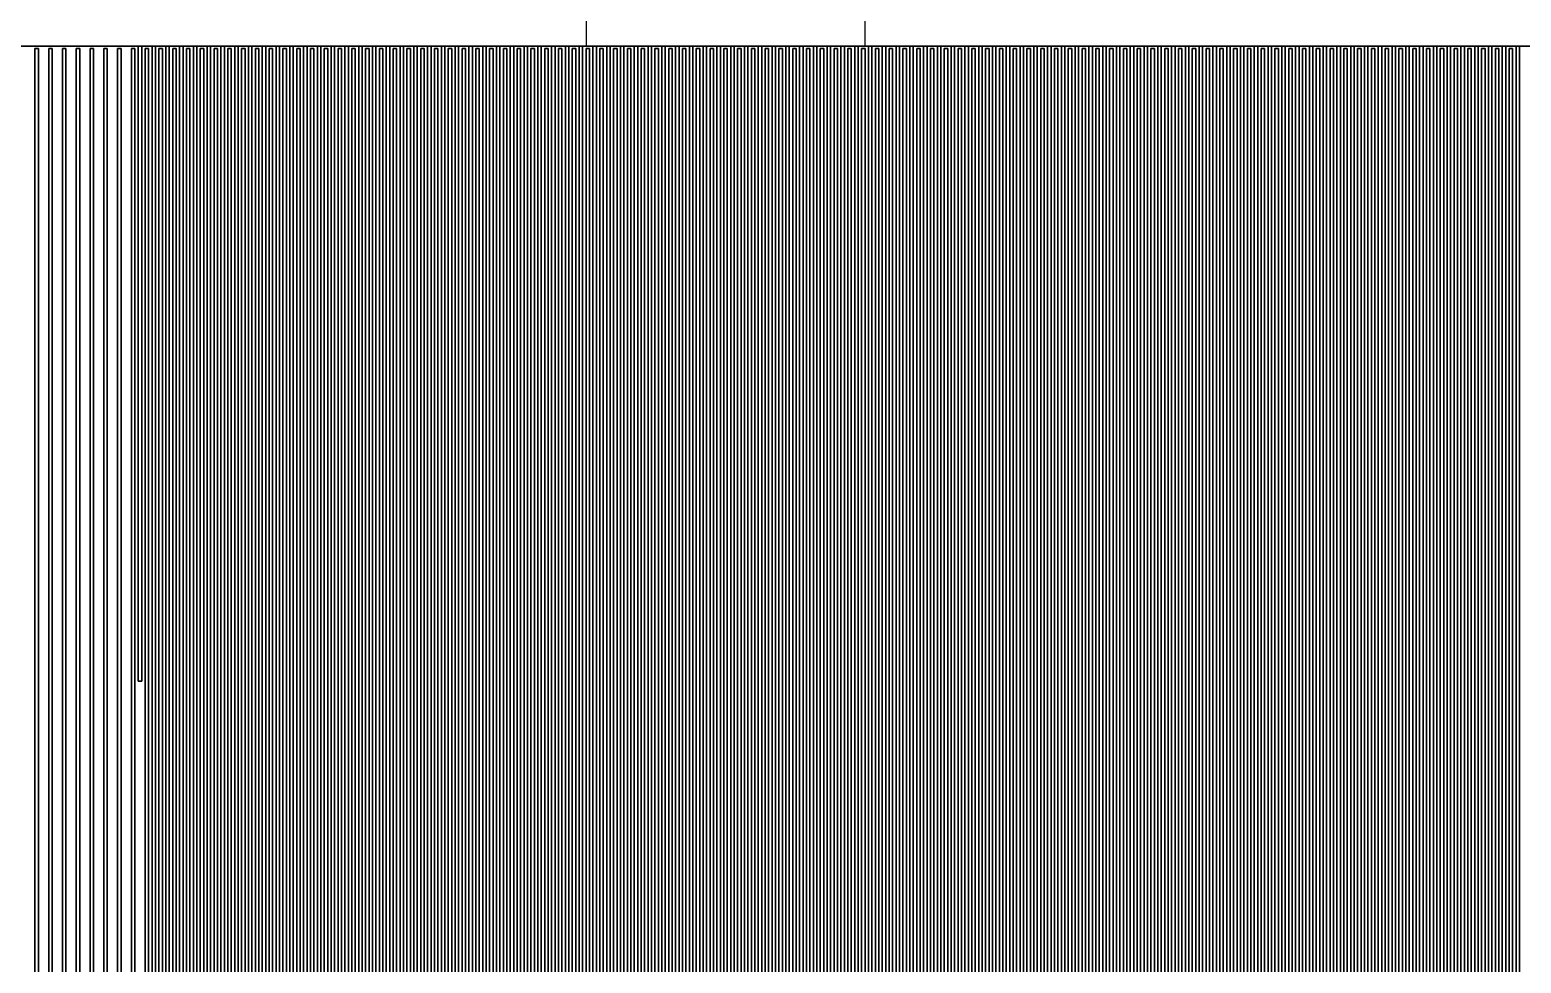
# Model space of a CAD drawing. Extents: x -11215 to 11250, y -11250 to 11250.
# Drawn here: x 2554 to 3420, y 7968 to 8510 of the extents above; entities that cross this region are included whole.
import ezdxf

# ---------------------------------------------------------------- set-up
doc = ezdxf.new("R2010")
doc.units = 0
doc.layers.get('0').update_dxf_attribs({"linetype": 'CONTINUOUS'})
doc.layers.add('CIF_NbWiring', color=7, linetype='CONTINUOUS')

# ---------------------------------------------------------------- blocks, each defined once
blk = doc.blocks.new('MS-Caps')
at = {"layer": 'CIF_NbWiring'}
for points in [[(-1170, 8450.25), (-510, 8450.25), (-510, 8081.45), (-508, 8081.45), (-508, 8450.25), (-502, 8450.25), (-502, 7450.25)], [(-500, 7450.25), (-500, 8450.25), (-494, 8450.25), (-494, 7450.25)], [(-492, 7450.25), (-492, 8450.25), (-486, 8450.25), (-486, 7450.25)], [(-484, 7450.25), (-484, 8450.25), (-478, 8450.25), (-478, 7450.25)], [(-476, 7450.25), (-476, 8450.25), (-470, 8450.25), (-470, 7450.25)], [(-468, 7450.25), (-468, 8450.25), (-462, 8450.25), (-462, 7450.25)], [(-460, 7450.25), (-460, 8450.25), (-454, 8450.25), (-454, 7450.25)], [(-452, 7450.25), (-452, 8450.25), (-446, 8450.25), (-446, 7450.25)], [(-444, 7450.25), (-444, 8450.25), (-438, 8450.25), (-438, 7450.25)], [(-436, 7450.25), (-436, 8450.25), (-430, 8450.25), (-430, 7450.25)], [(-428, 7450.25), (-428, 8450.25), (-422, 8450.25), (-422, 7450.25)], [(-420, 7450.25), (-420, 8450.25), (-414, 8450.25), (-414, 7450.25)], [(-412, 7450.25), (-412, 8450.25), (-406, 8450.25), (-406, 7450.25)], [(-404, 7450.25), (-404, 8450.25), (-398, 8450.25), (-398, 7450.25)], [(-396, 7450.25), (-396, 8450.25), (-390, 8450.25), (-390, 7450.25)], [(-388, 7450.25), (-388, 8450.25), (-382, 8450.25), (-382, 7450.25)], [(-380, 7450.25), (-380, 8450.25), (-374, 8450.25), (-374, 7450.25)], [(-372, 7450.25), (-372, 8450.25), (-366, 8450.25), (-366, 7450.25)], [(-364, 7450.25), (-364, 8450.25), (-358, 8450.25), (-358, 7450.25)], [(-356, 7450.25), (-356, 8450.25), (-350, 8450.25), (-350, 7450.25)], [(-348, 7450.25), (-348, 8450.25), (-342, 8450.25), (-342, 7450.25)], [(-340, 7450.25), (-340, 8450.25), (-334, 8450.25), (-334, 7450.25)], [(-332, 7450.25), (-332, 8450.25), (-326, 8450.25), (-326, 7450.25)], [(-324, 7450.25), (-324, 8450.25), (-318, 8450.25), (-318, 7450.25)], [(-316, 7450.25), (-316, 8450.25), (-310, 8450.25), (-310, 7450.25)], [(-308, 7450.25), (-308, 8450.25), (-302, 8450.25), (-302, 7450.25)], [(-300, 7450.25), (-300, 8450.25), (-294, 8450.25), (-294, 7450.25)], [(-292, 7450.25), (-292, 8450.25), (-286, 8450.25), (-286, 7450.25)], [(-284, 7450.25), (-284, 8450.25), (-278, 8450.25), (-278, 7450.25)], [(-276, 7450.25), (-276, 8450.25), (-270, 8450.25), (-270, 7450.25)], [(-268, 7450.25), (-268, 8450.25), (-262, 8450.25), (-262, 7450.25)], [(-260, 7450.25), (-260, 8450.25), (-254, 8450.25), (-254, 7450.25)], [(-252, 7450.25), (-252, 8450.25), (-246, 8450.25), (-246, 7450.25)], [(-244, 7450.25), (-244, 8450.25), (-238, 8450.25), (-238, 7450.25)], [(-236, 7450.25), (-236, 8450.25), (-230, 8450.25), (-230, 7450.25)], [(-228, 7450.25), (-228, 8450.25), (-222, 8450.25), (-222, 7450.25)], [(-220, 7450.25), (-220, 8450.25), (-214, 8450.25), (-214, 7450.25)], [(-212, 7450.25), (-212, 8450.25), (-206, 8450.25), (-206, 7450.25)], [(-204, 7450.25), (-204, 8450.25), (-198, 8450.25), (-198, 7450.25)], [(-196, 7450.25), (-196, 8450.25), (-190, 8450.25), (-190, 7450.25)], [(-188, 7450.25), (-188, 8450.25), (-182, 8450.25), (-182, 7450.25)], [(-180, 7450.25), (-180, 8450.25), (-174, 8450.25), (-174, 7450.25)], [(-172, 7450.25), (-172, 8450.25), (-166, 8450.25), (-166, 7450.25)], [(-164, 7450.25), (-164, 8450.25), (-158, 8450.25), (-158, 7450.25)], [(-156, 7450.25), (-156, 8450.25), (-150, 8450.25), (-150, 7450.25)], [(-148, 7450.25), (-148, 8450.25), (-142, 8450.25), (-142, 7450.25)], [(-140, 7450.25), (-140, 8450.25), (-134, 8450.25), (-134, 7450.25)], [(-132, 7450.25), (-132, 8450.25), (-126, 8450.25), (-126, 7450.25)], [(-124, 7450.25), (-124, 8450.25), (-118, 8450.25), (-118, 7450.25)], [(-116, 7450.25), (-116, 8450.25), (-110, 8450.25), (-110, 7450.25)], [(-108, 7450.25), (-108, 8450.25), (-102, 8450.25), (-102, 7450.25)], [(-100, 7450.25), (-100, 8450.25), (-94, 8450.25), (-94, 7450.25)], [(-92, 7450.25), (-92, 8450.25), (-86, 8450.25), (-86, 7450.25)], [(-84, 7450.25), (-84, 8450.25), (-78, 8450.25), (-78, 7450.25)], [(-76, 7450.25), (-76, 8450.25), (-70, 8450.25), (-70, 7450.25)], [(-68, 7450.25), (-68, 8450.25), (-62, 8450.25), (-62, 7450.25)], [(-60, 7450.25), (-60, 8450.25), (-54, 8450.25), (-54, 7450.25)], [(-52, 7450.25), (-52, 8450.25), (-46, 8450.25), (-46, 7450.25)], [(-44, 7450.25), (-44, 8450.25), (-38, 8450.25), (-38, 7450.25)], [(-36, 7450.25), (-36, 8450.25), (-30, 8450.25), (-30, 7450.25)], [(-28, 7450.25), (-28, 8450.25), (-22, 8450.25), (-22, 7450.25)], [(-20, 7450.25), (-20, 8450.25), (-14, 8450.25), (-14, 7450.25)], [(-12, 7450.25), (-12, 8450.25), (-6, 8450.25), (-6, 7450.25)], [(-4, 7450.25), (-4, 8450.25), (2, 8450.25), (2, 7450.25)], [(4, 7450.25), (4, 8450.25), (10, 8450.25), (10, 7450.25)], [(12, 7450.25), (12, 8450.25), (18, 8450.25), (18, 7450.25)], [(20, 7450.25), (20, 8450.25), (26, 8450.25), (26, 7450.25)], [(28, 7450.25), (28, 8450.25), (34, 8450.25), (34, 7450.25)], [(36, 7450.25), (36, 8450.25), (42, 8450.25), (42, 7450.25)], [(44, 7450.25), (44, 8450.25), (50, 8450.25), (50, 7450.25)], [(52, 7450.25), (52, 8450.25), (58, 8450.25), (58, 7450.25)], [(60, 7450.25), (60, 8450.25), (66, 8450.25), (66, 7450.25)], [(68, 7450.25), (68, 8450.25), (74, 8450.25), (74, 7450.25)], [(76, 7450.25), (76, 8450.25), (82, 8450.25), (82, 7450.25)], [(84, 7450.25), (84, 8450.25), (90, 8450.25), (90, 7450.25)], [(92, 7450.25), (92, 8450.25), (98, 8450.25), (98, 7450.25)], [(100, 7450.25), (100, 8450.25), (106, 8450.25), (106, 7450.25)], [(108, 7450.25), (108, 8450.25), (114, 8450.25), (114, 7450.25)], [(116, 7450.25), (116, 8450.25), (122, 8450.25), (122, 7450.25)], [(124, 7450.25), (124, 8450.25), (130, 8450.25), (130, 7450.25)], [(132, 7450.25), (132, 8450.25), (138, 8450.25), (138, 7450.25)], [(140, 7450.25), (140, 8450.25), (146, 8450.25), (146, 7450.25)], [(148, 7450.25), (148, 8450.25), (154, 8450.25), (154, 7450.25)], [(156, 7450.25), (156, 8450.25), (162, 8450.25), (162, 7450.25)], [(164, 7450.25), (164, 8450.25), (170, 8450.25), (170, 7450.25)], [(172, 7450.25), (172, 8450.25), (178, 8450.25), (178, 7450.25)], [(180, 7450.25), (180, 8450.25), (186, 8450.25), (186, 7450.25)], [(188, 7450.25), (188, 8450.25), (194, 8450.25), (194, 7450.25)], [(196, 7450.25), (196, 8450.25), (202, 8450.25), (202, 7450.25)], [(204, 7450.25), (204, 8450.25), (210, 8450.25), (210, 7450.25)], [(212, 7450.25), (212, 8450.25), (218, 8450.25), (218, 7450.25)], [(220, 7450.25), (220, 8450.25), (226, 8450.25), (226, 7450.25)], [(228, 7450.25), (228, 8450.25), (234, 8450.25), (234, 7450.25)], [(236, 7450.25), (236, 8450.25), (242, 8450.25), (242, 7450.25)], [(244, 7450.25), (244, 8450.25), (250, 8450.25), (250, 7450.25)], [(252, 7450.25), (252, 8450.25), (258, 8450.25), (258, 7450.25)], [(260, 7450.25), (260, 8450.25), (266, 8450.25), (266, 7450.25)], [(268, 7450.25), (268, 8450.25), (274, 8450.25), (274, 7450.25)], [(276, 7450.25), (276, 8450.25), (282, 8450.25), (282, 7450.25)], [(284, 7450.25), (284, 8450.25), (290, 8450.25), (290, 7450.25)], [(292, 7450.25), (292, 8450.25), (298, 8450.25)], [(288, 7448.75), (288, 8448.75), (286, 8448.75), (286, 7448.75)], [(280, 7448.75), (280, 8448.75), (278, 8448.75), (278, 7448.75)], [(272, 7448.75), (272, 8448.75), (270, 8448.75), (270, 7448.75)], [(264, 7448.75), (264, 8448.75), (262, 8448.75), (262, 7448.75)], [(256, 7448.75), (256, 8448.75), (254, 8448.75), (254, 7448.75)], [(248, 7448.75), (248, 8448.75), (246, 8448.75), (246, 7448.75)], [(240, 7448.75), (240, 8448.75), (238, 8448.75), (238, 7448.75)], [(232, 7448.75), (232, 8448.75), (230, 8448.75), (230, 7448.75)], [(224, 7448.75), (224, 8448.75), (222, 8448.75), (222, 7448.75)], [(216, 7448.75), (216, 8448.75), (214, 8448.75), (214, 7448.75)], [(208, 7448.75), (208, 8448.75), (206, 8448.75), (206, 7448.75)], [(200, 7448.75), (200, 8448.75), (198, 8448.75), (198, 7448.75)], [(192, 7448.75), (192, 8448.75), (190, 8448.75), (190, 7448.75)], [(184, 7448.75), (184, 8448.75), (182, 8448.75), (182, 7448.75)], [(176, 7448.75), (176, 8448.75), (174, 8448.75), (174, 7448.75)], [(168, 7448.75), (168, 8448.75), (166, 8448.75), (166, 7448.75)], [(160, 7448.75), (160, 8448.75), (158, 8448.75), (158, 7448.75)], [(152, 7448.75), (152, 8448.75), (150, 8448.75), (150, 7448.75)], [(144, 7448.75), (144, 8448.75), (142, 8448.75), (142, 7448.75)], [(136, 7448.75), (136, 8448.75), (134, 8448.75), (134, 7448.75)], [(128, 7448.75), (128, 8448.75), (126, 8448.75), (126, 7448.75)], [(120, 7448.75), (120, 8448.75), (118, 8448.75), (118, 7448.75)], [(112, 7448.75), (112, 8448.75), (110, 8448.75), (110, 7448.75)], [(104, 7448.75), (104, 8448.75), (102, 8448.75), (102, 7448.75)], [(96, 7448.75), (96, 8448.75), (94, 8448.75), (94, 7448.75)], [(88, 7448.75), (88, 8448.75), (86, 8448.75), (86, 7448.75)], [(80, 7448.75), (80, 8448.75), (78, 8448.75), (78, 7448.75)], [(72, 7448.75), (72, 8448.75), (70, 8448.75), (70, 7448.75)], [(64, 7448.75), (64, 8448.75), (62, 8448.75), (62, 7448.75)], [(56, 7448.75), (56, 8448.75), (54, 8448.75), (54, 7448.75)], [(48, 7448.75), (48, 8448.75), (46, 8448.75), (46, 7448.75)], [(40, 7448.75), (40, 8448.75), (38, 8448.75), (38, 7448.75)], [(32, 7448.75), (32, 8448.75), (30, 8448.75), (30, 7448.75)], [(24, 7448.75), (24, 8448.75), (22, 8448.75), (22, 7448.75)], [(16, 7448.75), (16, 8448.75), (14, 8448.75), (14, 7448.75)], [(8, 7448.75), (8, 8448.75), (6, 8448.75), (6, 7448.75)], [(0, 7448.75), (0, 8448.75), (-2, 8448.75), (-2, 7448.75)], [(-8, 7448.75), (-8, 8448.75), (-10, 8448.75), (-10, 7448.75)], [(-16, 7448.75), (-16, 8448.75), (-18, 8448.75), (-18, 7448.75)], [(-24, 7448.75), (-24, 8448.75), (-26, 8448.75), (-26, 7448.75)], [(-32, 7448.75), (-32, 8448.75), (-34, 8448.75), (-34, 7448.75)], [(-40, 7448.75), (-40, 8448.75), (-42, 8448.75), (-42, 7448.75)], [(-48, 7448.75), (-48, 8448.75), (-50, 8448.75), (-50, 7448.75)], [(-56, 7448.75), (-56, 8448.75), (-58, 8448.75), (-58, 7448.75)], [(-64, 7448.75), (-64, 8448.75), (-66, 8448.75), (-66, 7448.75)], [(-72, 7448.75), (-72, 8448.75), (-74, 8448.75), (-74, 7448.75)], [(-80, 7448.75), (-80, 8448.75), (-82, 8448.75), (-82, 7448.75)], [(-88, 7448.75), (-88, 8448.75), (-90, 8448.75), (-90, 7448.75)], [(-96, 7448.75), (-96, 8448.75), (-98, 8448.75), (-98, 7448.75)], [(-104, 7448.75), (-104, 8448.75), (-106, 8448.75), (-106, 7448.75)], [(-112, 7448.75), (-112, 8448.75), (-114, 8448.75), (-114, 7448.75)], [(-120, 7448.75), (-120, 8448.75), (-122, 8448.75), (-122, 7448.75)], [(-128, 7448.75), (-128, 8448.75), (-130, 8448.75), (-130, 7448.75)], [(-136, 7448.75), (-136, 8448.75), (-138, 8448.75), (-138, 7448.75)], [(-144, 7448.75), (-144, 8448.75), (-146, 8448.75), (-146, 7448.75)], [(-152, 7448.75), (-152, 8448.75), (-154, 8448.75), (-154, 7448.75)], [(-160, 7448.75), (-160, 8448.75), (-162, 8448.75), (-162, 7448.75)], [(-168, 7448.75), (-168, 8448.75), (-170, 8448.75), (-170, 7448.75)], [(-176, 7448.75), (-176, 8448.75), (-178, 8448.75), (-178, 7448.75)], [(-184, 7448.75), (-184, 8448.75), (-186, 8448.75), (-186, 7448.75)], [(-192, 7448.75), (-192, 8448.75), (-194, 8448.75), (-194, 7448.75)], [(-200, 7448.75), (-200, 8448.75), (-202, 8448.75), (-202, 7448.75)], [(-208, 7448.75), (-208, 8448.75), (-210, 8448.75), (-210, 7448.75)], [(-216, 7448.75), (-216, 8448.75), (-218, 8448.75), (-218, 7448.75)], [(-224, 7448.75), (-224, 8448.75), (-226, 8448.75), (-226, 7448.75)], [(-232, 7448.75), (-232, 8448.75), (-234, 8448.75), (-234, 7448.75)], [(-240, 7448.75), (-240, 8448.75), (-242, 8448.75), (-242, 7448.75)], [(-248, 7448.75), (-248, 8448.75), (-250, 8448.75), (-250, 7448.75)], [(-256, 7448.75), (-256, 8448.75), (-258, 8448.75), (-258, 7448.75)], [(-264, 7448.75), (-264, 8448.75), (-266, 8448.75), (-266, 7448.75)], [(-272, 7448.75), (-272, 8448.75), (-274, 8448.75), (-274, 7448.75)], [(-280, 7448.75), (-280, 8448.75), (-282, 8448.75), (-282, 7448.75)], [(-288, 7448.75), (-288, 8448.75), (-290, 8448.75), (-290, 7448.75)], [(-296, 7448.75), (-296, 8448.75), (-298, 8448.75), (-298, 7448.75)], [(-304, 7448.75), (-304, 8448.75), (-306, 8448.75), (-306, 7448.75)], [(-312, 7448.75), (-312, 8448.75), (-314, 8448.75), (-314, 7448.75)], [(-320, 7448.75), (-320, 8448.75), (-322, 8448.75), (-322, 7448.75)], [(-328, 7448.75), (-328, 8448.75), (-330, 8448.75), (-330, 7448.75)], [(-336, 7448.75), (-336, 8448.75), (-338, 8448.75), (-338, 7448.75)], [(-344, 7448.75), (-344, 8448.75), (-346, 8448.75), (-346, 7448.75)], [(-352, 7448.75), (-352, 8448.75), (-354, 8448.75), (-354, 7448.75)], [(-360, 7448.75), (-360, 8448.75), (-362, 8448.75), (-362, 7448.75)], [(-368, 7448.75), (-368, 8448.75), (-370, 8448.75), (-370, 7448.75)], [(-376, 7448.75), (-376, 8448.75), (-378, 8448.75), (-378, 7448.75)], [(-384, 7448.75), (-384, 8448.75), (-386, 8448.75), (-386, 7448.75)], [(-392, 7448.75), (-392, 8448.75), (-394, 8448.75), (-394, 7448.75)], [(-400, 7448.75), (-400, 8448.75), (-402, 8448.75), (-402, 7448.75)], [(-408, 7448.75), (-408, 8448.75), (-410, 8448.75), (-410, 7448.75)], [(-416, 7448.75), (-416, 8448.75), (-418, 8448.75), (-418, 7448.75)], [(-424, 7448.75), (-424, 8448.75), (-426, 8448.75), (-426, 7448.75)], [(-432, 7448.75), (-432, 8448.75), (-434, 8448.75), (-434, 7448.75)], [(-440, 7448.75), (-440, 8448.75), (-442, 8448.75), (-442, 7448.75)], [(-448, 7448.75), (-448, 8448.75), (-450, 8448.75), (-450, 7448.75)], [(-456, 7448.75), (-456, 8448.75), (-458, 8448.75), (-458, 7448.75)], [(-464, 7448.75), (-464, 8448.75), (-466, 8448.75), (-466, 7448.75)], [(-472, 7448.75), (-472, 8448.75), (-474, 8448.75), (-474, 7448.75)], [(-480, 7448.75), (-480, 8448.75), (-482, 8448.75), (-482, 7448.75)], [(-488, 7448.75), (-488, 8448.75), (-490, 8448.75), (-490, 7448.75)], [(-496, 7448.75), (-496, 8448.75), (-498, 8448.75), (-498, 7448.75)], [(-504, 7448.75), (-504, 8448.75), (-506, 8448.75), (-506, 7448.75)], [(-512, 7448.75), (-512, 8448.75), (-514, 8448.75), (-514, 7448.75)], [(-520, 7448.75), (-520, 8448.75), (-522, 8448.75), (-522, 7448.75)], [(-528, 7448.75), (-528, 8448.75), (-530, 8448.75), (-530, 7448.75)], [(-536, 7448.75), (-536, 8448.75), (-538, 8448.75), (-538, 7448.75)], [(-544, 7448.75), (-544, 8448.75), (-546, 8448.75), (-546, 7448.75)], [(-552, 7448.75), (-552, 8448.75), (-554, 8448.75), (-554, 7448.75)], [(-560, 7448.75), (-560, 8448.75), (-562, 8448.75), (-562, 7448.75)], [(-568, 7448.75), (-568, 8448.75), (-570, 8448.75), (-570, 7448.75)]]:
    blk.add_lwpolyline(points, dxfattribs=at)
blk = doc.blocks.new('MS-Caps_r')
at = {"layer": 'CIF_NbWiring'}
for points in [[(298, 8450.25), (292, 8450.25), (292, 7450.25)], [(290, 7450.25), (290, 8450.25), (284, 8450.25), (284, 7450.25)], [(282, 7450.25), (282, 8450.25), (276, 8450.25), (276, 7450.25)], [(274, 7450.25), (274, 8450.25), (268, 8450.25), (268, 7450.25)], [(266, 7450.25), (266, 8450.25), (260, 8450.25), (260, 7450.25)], [(258, 7450.25), (258, 8450.25), (252, 8450.25), (252, 7450.25)], [(250, 7450.25), (250, 8450.25), (244, 8450.25), (244, 7450.25)], [(242, 7450.25), (242, 8450.25), (236, 8450.25), (236, 7450.25)], [(234, 7450.25), (234, 8450.25), (228, 8450.25), (228, 7450.25)], [(226, 7450.25), (226, 8450.25), (220, 8450.25), (220, 7450.25)], [(218, 7450.25), (218, 8450.25), (212, 8450.25), (212, 7450.25)], [(210, 7450.25), (210, 8450.25), (204, 8450.25), (204, 7450.25)], [(202, 7450.25), (202, 8450.25), (196, 8450.25), (196, 7450.25)], [(194, 7450.25), (194, 8450.25), (188, 8450.25), (188, 7450.25)], [(186, 7450.25), (186, 8450.25), (180, 8450.25), (180, 7450.25)], [(178, 7450.25), (178, 8450.25), (172, 8450.25), (172, 7450.25)], [(170, 7450.25), (170, 8450.25), (164, 8450.25), (164, 7450.25)], [(162, 7450.25), (162, 8450.25), (156, 8450.25), (156, 7450.25)], [(154, 7450.25), (154, 8450.25), (148, 8450.25), (148, 7450.25)], [(146, 7450.25), (146, 8450.25), (140, 8450.25), (140, 7450.25)], [(138, 7450.25), (138, 8450.25), (132, 8450.25), (132, 7450.25)], [(130, 7450.25), (130, 8450.25), (124, 8450.25), (124, 7450.25)], [(122, 7450.25), (122, 8450.25), (116, 8450.25), (116, 7450.25)], [(114, 7450.25), (114, 8450.25), (108, 8450.25), (108, 7450.25)], [(106, 7450.25), (106, 8450.25), (100, 8450.25), (100, 7450.25)], [(98, 7450.25), (98, 8450.25), (92, 8450.25), (92, 7450.25)], [(90, 7450.25), (90, 8450.25), (84, 8450.25), (84, 7450.25)], [(82, 7450.25), (82, 8450.25), (76, 8450.25), (76, 7450.25)], [(74, 7450.25), (74, 8450.25), (68, 8450.25), (68, 7450.25)], [(66, 7450.25), (66, 8450.25), (60, 8450.25), (60, 7450.25)], [(58, 7450.25), (58, 8450.25), (52, 8450.25), (52, 7450.25)], [(50, 7450.25), (50, 8450.25), (44, 8450.25), (44, 7450.25)], [(42, 7450.25), (42, 8450.25), (36, 8450.25), (36, 7450.25)], [(34, 7450.25), (34, 8450.25), (28, 8450.25), (28, 7450.25)], [(26, 7450.25), (26, 8450.25), (20, 8450.25), (20, 7450.25)], [(18, 7450.25), (18, 8450.25), (12, 8450.25), (12, 7450.25)], [(10, 7450.25), (10, 8450.25), (4, 8450.25), (4, 7450.25)], [(2, 7450.25), (2, 8450.25), (-4, 8450.25), (-4, 7450.25)], [(-6, 7450.25), (-6, 8450.25), (-12, 8450.25), (-12, 7450.25)], [(-14, 7450.25), (-14, 8450.25), (-20, 8450.25), (-20, 7450.25)], [(-22, 7450.25), (-22, 8450.25), (-28, 8450.25), (-28, 7450.25)], [(-30, 7450.25), (-30, 8450.25), (-36, 8450.25), (-36, 7450.25)], [(-38, 7450.25), (-38, 8450.25), (-44, 8450.25), (-44, 7450.25)], [(-46, 7450.25), (-46, 8450.25), (-52, 8450.25), (-52, 7450.25)], [(-54, 7450.25), (-54, 8450.25), (-60, 8450.25), (-60, 7450.25)], [(-62, 7450.25), (-62, 8450.25), (-68, 8450.25), (-68, 7450.25)], [(-70, 7450.25), (-70, 8450.25), (-76, 8450.25), (-76, 7450.25)], [(-78, 7450.25), (-78, 8450.25), (-84, 8450.25), (-84, 7450.25)], [(-86, 7450.25), (-86, 8450.25), (-92, 8450.25), (-92, 7450.25)], [(-94, 7450.25), (-94, 8450.25), (-100, 8450.25), (-100, 7450.25)], [(-102, 7450.25), (-102, 8450.25), (-108, 8450.25), (-108, 7450.25)], [(-110, 7450.25), (-110, 8450.25), (-116, 8450.25), (-116, 7450.25)], [(-118, 7450.25), (-118, 8450.25), (-124, 8450.25), (-124, 7450.25)], [(-126, 7450.25), (-126, 8450.25), (-132, 8450.25), (-132, 7450.25)], [(-134, 7450.25), (-134, 8450.25), (-140, 8450.25), (-140, 7450.25)], [(-142, 7450.25), (-142, 8450.25), (-148, 8450.25), (-148, 7450.25)], [(-150, 7450.25), (-150, 8450.25), (-156, 8450.25), (-156, 7450.25)], [(-158, 7450.25), (-158, 8450.25), (-164, 8450.25), (-164, 7450.25)], [(-166, 7450.25), (-166, 8450.25), (-172, 8450.25), (-172, 7450.25)], [(-174, 7450.25), (-174, 8450.25), (-180, 8450.25), (-180, 7450.25)], [(-182, 7450.25), (-182, 8450.25), (-188, 8450.25), (-188, 7450.25)], [(-190, 7450.25), (-190, 8450.25), (-196, 8450.25), (-196, 7450.25)], [(-198, 7450.25), (-198, 8450.25), (-204, 8450.25), (-204, 7450.25)], [(-206, 7450.25), (-206, 8450.25), (-212, 8450.25), (-212, 7450.25)], [(-214, 7450.25), (-214, 8450.25), (-220, 8450.25), (-220, 7450.25)], [(-222, 7450.25), (-222, 8450.25), (-228, 8450.25), (-228, 7450.25)], [(-230, 7450.25), (-230, 8450.25), (-236, 8450.25), (-236, 7450.25)], [(-238, 7450.25), (-238, 8450.25), (-244, 8450.25), (-244, 7450.25)], [(-246, 7450.25), (-246, 8450.25), (-252, 8450.25), (-252, 7450.25)], [(-254, 7450.25), (-254, 8450.25), (-260, 8450.25), (-260, 7450.25)], [(-262, 7450.25), (-262, 8450.25), (-268, 8450.25), (-268, 7450.25)], [(-270, 7450.25), (-270, 8450.25), (-276, 8450.25), (-276, 7450.25)], [(-278, 7450.25), (-278, 8450.25), (-284, 8450.25), (-284, 7450.25)], [(-286, 7450.25), (-286, 8450.25), (-292, 8450.25), (-292, 7450.25)], [(-294, 7450.25), (-294, 8450.25), (-300, 8450.25), (-300, 7450.25)], [(-302, 7450.25), (-302, 8450.25), (-308, 8450.25), (-308, 7450.25)], [(-310, 7450.25), (-310, 8450.25), (-316, 8450.25), (-316, 7450.25)], [(-318, 7450.25), (-318, 8450.25), (-324, 8450.25), (-324, 7450.25)], [(-326, 7450.25), (-326, 8450.25), (-332, 8450.25), (-332, 7450.25)], [(-334, 7450.25), (-334, 8450.25), (-340, 8450.25), (-340, 7450.25)], [(-342, 7450.25), (-342, 8450.25), (-348, 8450.25), (-348, 7450.25)], [(-350, 7450.25), (-350, 8450.25), (-356, 8450.25), (-356, 7450.25)], [(-358, 7450.25), (-358, 8450.25), (-364, 8450.25), (-364, 7450.25)], [(-366, 7450.25), (-366, 8450.25), (-372, 8450.25), (-372, 7450.25)], [(-374, 7450.25), (-374, 8450.25), (-380, 8450.25), (-380, 7450.25)], [(-382, 7450.25), (-382, 8450.25), (-388, 8450.25), (-388, 7450.25)], [(-390, 7450.25), (-390, 8450.25), (-396, 8450.25), (-396, 7450.25)], [(-398, 7450.25), (-398, 8450.25), (-404, 8450.25), (-404, 7450.25)], [(-406, 7450.25), (-406, 8450.25), (-412, 8450.25), (-412, 7450.25)], [(-414, 7450.25), (-414, 8450.25), (-420, 8450.25), (-420, 7450.25)], [(-422, 7450.25), (-422, 8450.25), (-428, 8450.25), (-428, 7450.25)], [(-430, 7450.25), (-430, 8450.25), (-436, 8450.25), (-436, 7450.25)], [(-438, 7450.25), (-438, 8450.25), (-444, 8450.25), (-444, 7450.25)], [(-446, 7450.25), (-446, 8450.25), (-452, 8450.25), (-452, 7450.25)], [(-454, 7450.25), (-454, 8450.25), (-460, 8450.25), (-460, 7450.25)], [(-462, 7450.25), (-462, 8450.25), (-468, 8450.25), (-468, 7450.25)], [(-470, 7450.25), (-470, 8450.25), (-476, 8450.25), (-476, 7450.25)], [(-478, 7450.25), (-478, 8450.25), (-484, 8450.25), (-484, 7450.25)], [(-486, 7450.25), (-486, 8450.25), (-492, 8450.25), (-492, 7450.25)], [(-494, 7450.25), (-494, 8450.25), (-500, 8450.25), (-500, 7450.25)], [(-502, 7450.25), (-502, 8450.25), (-508, 8450.25), (-508, 8081.45), (-510, 8081.45), (-510, 8450.25), (-1170, 8450.25), (-1170, 8448.75), (-1168, 8448.75), (-1168, 7448.75)], [(-570, 7448.75), (-570, 8448.75), (-568, 8448.75), (-568, 7448.75)], [(-562, 7448.75), (-562, 8448.75), (-560, 8448.75), (-560, 7448.75)], [(-554, 7448.75), (-554, 8448.75), (-552, 8448.75), (-552, 7448.75)], [(-546, 7448.75), (-546, 8448.75), (-544, 8448.75), (-544, 7448.75)], [(-538, 7448.75), (-538, 8448.75), (-536, 8448.75), (-536, 7448.75)], [(-530, 7448.75), (-530, 8448.75), (-528, 8448.75), (-528, 7448.75)], [(-522, 7448.75), (-522, 8448.75), (-520, 8448.75), (-520, 7448.75)], [(-514, 7448.75), (-514, 8448.75), (-512, 8448.75), (-512, 7448.75)], [(-506, 7448.75), (-506, 8448.75), (-504, 8448.75), (-504, 7448.75)], [(-498, 7448.75), (-498, 8448.75), (-496, 8448.75), (-496, 7448.75)], [(-490, 7448.75), (-490, 8448.75), (-488, 8448.75), (-488, 7448.75)], [(-482, 7448.75), (-482, 8448.75), (-480, 8448.75), (-480, 7448.75)], [(-474, 7448.75), (-474, 8448.75), (-472, 8448.75), (-472, 7448.75)], [(-466, 7448.75), (-466, 8448.75), (-464, 8448.75), (-464, 7448.75)], [(-458, 7448.75), (-458, 8448.75), (-456, 8448.75), (-456, 7448.75)], [(-450, 7448.75), (-450, 8448.75), (-448, 8448.75), (-448, 7448.75)], [(-442, 7448.75), (-442, 8448.75), (-440, 8448.75), (-440, 7448.75)], [(-434, 7448.75), (-434, 8448.75), (-432, 8448.75), (-432, 7448.75)], [(-426, 7448.75), (-426, 8448.75), (-424, 8448.75), (-424, 7448.75)], [(-418, 7448.75), (-418, 8448.75), (-416, 8448.75), (-416, 7448.75)], [(-410, 7448.75), (-410, 8448.75), (-408, 8448.75), (-408, 7448.75)], [(-402, 7448.75), (-402, 8448.75), (-400, 8448.75), (-400, 7448.75)], [(-394, 7448.75), (-394, 8448.75), (-392, 8448.75), (-392, 7448.75)], [(-386, 7448.75), (-386, 8448.75), (-384, 8448.75), (-384, 7448.75)], [(-378, 7448.75), (-378, 8448.75), (-376, 8448.75), (-376, 7448.75)], [(-370, 7448.75), (-370, 8448.75), (-368, 8448.75), (-368, 7448.75)], [(-362, 7448.75), (-362, 8448.75), (-360, 8448.75), (-360, 7448.75)], [(-354, 7448.75), (-354, 8448.75), (-352, 8448.75), (-352, 7448.75)], [(-346, 7448.75), (-346, 8448.75), (-344, 8448.75), (-344, 7448.75)], [(-338, 7448.75), (-338, 8448.75), (-336, 8448.75), (-336, 7448.75)], [(-330, 7448.75), (-330, 8448.75), (-328, 8448.75), (-328, 7448.75)], [(-322, 7448.75), (-322, 8448.75), (-320, 8448.75), (-320, 7448.75)], [(-314, 7448.75), (-314, 8448.75), (-312, 8448.75), (-312, 7448.75)], [(-306, 7448.75), (-306, 8448.75), (-304, 8448.75), (-304, 7448.75)], [(-298, 7448.75), (-298, 8448.75), (-296, 8448.75), (-296, 7448.75)], [(-290, 7448.75), (-290, 8448.75), (-288, 8448.75), (-288, 7448.75)], [(-282, 7448.75), (-282, 8448.75), (-280, 8448.75), (-280, 7448.75)], [(-274, 7448.75), (-274, 8448.75), (-272, 8448.75), (-272, 7448.75)], [(-266, 7448.75), (-266, 8448.75), (-264, 8448.75), (-264, 7448.75)], [(-258, 7448.75), (-258, 8448.75), (-256, 8448.75), (-256, 7448.75)], [(-250, 7448.75), (-250, 8448.75), (-248, 8448.75), (-248, 7448.75)], [(-242, 7448.75), (-242, 8448.75), (-240, 8448.75), (-240, 7448.75)], [(-234, 7448.75), (-234, 8448.75), (-232, 8448.75), (-232, 7448.75)], [(-226, 7448.75), (-226, 8448.75), (-224, 8448.75), (-224, 7448.75)], [(-218, 7448.75), (-218, 8448.75), (-216, 8448.75), (-216, 7448.75)], [(-210, 7448.75), (-210, 8448.75), (-208, 8448.75), (-208, 7448.75)], [(-202, 7448.75), (-202, 8448.75), (-200, 8448.75), (-200, 7448.75)], [(-194, 7448.75), (-194, 8448.75), (-192, 8448.75), (-192, 7448.75)], [(-186, 7448.75), (-186, 8448.75), (-184, 8448.75), (-184, 7448.75)], [(-178, 7448.75), (-178, 8448.75), (-176, 8448.75), (-176, 7448.75)], [(-170, 7448.75), (-170, 8448.75), (-168, 8448.75), (-168, 7448.75)], [(-162, 7448.75), (-162, 8448.75), (-160, 8448.75), (-160, 7448.75)], [(-154, 7448.75), (-154, 8448.75), (-152, 8448.75), (-152, 7448.75)], [(-146, 7448.75), (-146, 8448.75), (-144, 8448.75), (-144, 7448.75)], [(-138, 7448.75), (-138, 8448.75), (-136, 8448.75), (-136, 7448.75)], [(-130, 7448.75), (-130, 8448.75), (-128, 8448.75), (-128, 7448.75)], [(-122, 7448.75), (-122, 8448.75), (-120, 8448.75), (-120, 7448.75)], [(-114, 7448.75), (-114, 8448.75), (-112, 8448.75), (-112, 7448.75)], [(-106, 7448.75), (-106, 8448.75), (-104, 8448.75), (-104, 7448.75)], [(-98, 7448.75), (-98, 8448.75), (-96, 8448.75), (-96, 7448.75)], [(-90, 7448.75), (-90, 8448.75), (-88, 8448.75), (-88, 7448.75)], [(-82, 7448.75), (-82, 8448.75), (-80, 8448.75), (-80, 7448.75)], [(-74, 7448.75), (-74, 8448.75), (-72, 8448.75), (-72, 7448.75)], [(-66, 7448.75), (-66, 8448.75), (-64, 8448.75), (-64, 7448.75)], [(-58, 7448.75), (-58, 8448.75), (-56, 8448.75), (-56, 7448.75)], [(-50, 7448.75), (-50, 8448.75), (-48, 8448.75), (-48, 7448.75)], [(-42, 7448.75), (-42, 8448.75), (-40, 8448.75), (-40, 7448.75)], [(-34, 7448.75), (-34, 8448.75), (-32, 8448.75), (-32, 7448.75)], [(-26, 7448.75), (-26, 8448.75), (-24, 8448.75), (-24, 7448.75)], [(-18, 7448.75), (-18, 8448.75), (-16, 8448.75), (-16, 7448.75)], [(-10, 7448.75), (-10, 8448.75), (-8, 8448.75), (-8, 7448.75)], [(-2, 7448.75), (-2, 8448.75), (0, 8448.75), (0, 7448.75)], [(6, 7448.75), (6, 8448.75), (8, 8448.75), (8, 7448.75)], [(14, 7448.75), (14, 8448.75), (16, 8448.75), (16, 7448.75)], [(22, 7448.75), (22, 8448.75), (24, 8448.75), (24, 7448.75)], [(30, 7448.75), (30, 8448.75), (32, 8448.75), (32, 7448.75)], [(38, 7448.75), (38, 8448.75), (40, 8448.75), (40, 7448.75)], [(46, 7448.75), (46, 8448.75), (48, 8448.75), (48, 7448.75)], [(54, 7448.75), (54, 8448.75), (56, 8448.75), (56, 7448.75)], [(62, 7448.75), (62, 8448.75), (64, 8448.75), (64, 7448.75)], [(70, 7448.75), (70, 8448.75), (72, 8448.75), (72, 7448.75)], [(78, 7448.75), (78, 8448.75), (80, 8448.75), (80, 7448.75)], [(86, 7448.75), (86, 8448.75), (88, 8448.75), (88, 7448.75)], [(94, 7448.75), (94, 8448.75), (96, 8448.75), (96, 7448.75)], [(102, 7448.75), (102, 8448.75), (104, 8448.75), (104, 7448.75)], [(110, 7448.75), (110, 8448.75), (112, 8448.75), (112, 7448.75)], [(118, 7448.75), (118, 8448.75), (120, 8448.75), (120, 7448.75)], [(126, 7448.75), (126, 8448.75), (128, 8448.75), (128, 7448.75)], [(134, 7448.75), (134, 8448.75), (136, 8448.75), (136, 7448.75)], [(142, 7448.75), (142, 8448.75), (144, 8448.75), (144, 7448.75)], [(150, 7448.75), (150, 8448.75), (152, 8448.75), (152, 7448.75)], [(158, 7448.75), (158, 8448.75), (160, 8448.75), (160, 7448.75)], [(166, 7448.75), (166, 8448.75), (168, 8448.75), (168, 7448.75)], [(174, 7448.75), (174, 8448.75), (176, 8448.75), (176, 7448.75)], [(182, 7448.75), (182, 8448.75), (184, 8448.75), (184, 7448.75)], [(190, 7448.75), (190, 8448.75), (192, 8448.75), (192, 7448.75)], [(198, 7448.75), (198, 8448.75), (200, 8448.75), (200, 7448.75)], [(206, 7448.75), (206, 8448.75), (208, 8448.75), (208, 7448.75)], [(214, 7448.75), (214, 8448.75), (216, 8448.75), (216, 7448.75)], [(222, 7448.75), (222, 8448.75), (224, 8448.75), (224, 7448.75)], [(230, 7448.75), (230, 8448.75), (232, 8448.75), (232, 7448.75)], [(238, 7448.75), (238, 8448.75), (240, 8448.75), (240, 7448.75)], [(246, 7448.75), (246, 8448.75), (248, 8448.75), (248, 7448.75)], [(254, 7448.75), (254, 8448.75), (256, 8448.75), (256, 7448.75)], [(262, 7448.75), (262, 8448.75), (264, 8448.75), (264, 7448.75)], [(270, 7448.75), (270, 8448.75), (272, 8448.75), (272, 7448.75)], [(278, 7448.75), (278, 8448.75), (280, 8448.75), (280, 7448.75)], [(286, 7448.75), (286, 8448.75), (288, 8448.75), (288, 7448.75)]]:
    blk.add_lwpolyline(points, dxfattribs=at)

msp = doc.modelspace()

# ---------------------------------------------------------------- linework, layer by layer
at = {"layer": 'CIF_NbWiring'}
for points in [[(1957, 8500.75), (3959, 8500.75), (3959, 8525.75), (1957, 8525.75)], [(2877, 8500.75), (3039, 8500.75), (3039, 8525.75), (2877, 8525.75)], [(2557, 7499.25), (2559, 7499.25), (2559, 8499.25), (2557, 8499.25)], [(2565, 7499.25), (2567, 7499.25), (2567, 8499.25), (2565, 8499.25)], [(2573, 7499.25), (2575, 7499.25), (2575, 8499.25), (2573, 8499.25)], [(2581, 7499.25), (2583, 7499.25), (2583, 8499.25), (2581, 8499.25)], [(2589, 7499.25), (2591, 7499.25), (2591, 8499.25), (2589, 8499.25)], [(2597, 7499.25), (2599, 7499.25), (2599, 8499.25), (2597, 8499.25)], [(2605, 7499.25), (2607, 7499.25), (2607, 8499.25), (2605, 8499.25)], [(2613, 7499.25), (2615, 7499.25), (2615, 8499.25), (2613, 8499.25)], [(2617, 8131.95), (2619, 8131.95), (2619, 8500.75), (2617, 8500.75)], [(2621, 7499.25), (2623, 7499.25), (2623, 8499.25), (2621, 8499.25)], [(2625, 7500.75), (2627, 7500.75), (2627, 8500.75), (2625, 8500.75)], [(2629, 7499.25), (2631, 7499.25), (2631, 8499.25), (2629, 8499.25)], [(2633, 7500.75), (2635, 7500.75), (2635, 8500.75), (2633, 8500.75)], [(2637, 7499.25), (2639, 7499.25), (2639, 8499.25), (2637, 8499.25)], [(2641, 7500.75), (2643, 7500.75), (2643, 8500.75), (2641, 8500.75)], [(2645, 7499.25), (2647, 7499.25), (2647, 8499.25), (2645, 8499.25)], [(2649, 7500.75), (2651, 7500.75), (2651, 8500.75), (2649, 8500.75)], [(2653, 7499.25), (2655, 7499.25), (2655, 8499.25), (2653, 8499.25)], [(2657, 7500.75), (2659, 7500.75), (2659, 8500.75), (2657, 8500.75)], [(2661, 7499.25), (2663, 7499.25), (2663, 8499.25), (2661, 8499.25)], [(2665, 7500.75), (2667, 7500.75), (2667, 8500.75), (2665, 8500.75)], [(2669, 7499.25), (2671, 7499.25), (2671, 8499.25), (2669, 8499.25)], [(2673, 7500.75), (2675, 7500.75), (2675, 8500.75), (2673, 8500.75)], [(2677, 7499.25), (2679, 7499.25), (2679, 8499.25), (2677, 8499.25)], [(2681, 7500.75), (2683, 7500.75), (2683, 8500.75), (2681, 8500.75)], [(2685, 7499.25), (2687, 7499.25), (2687, 8499.25), (2685, 8499.25)], [(2689, 7500.75), (2691, 7500.75), (2691, 8500.75), (2689, 8500.75)], [(2693, 7499.25), (2695, 7499.25), (2695, 8499.25), (2693, 8499.25)], [(2697, 7500.75), (2699, 7500.75), (2699, 8500.75), (2697, 8500.75)], [(2701, 7499.25), (2703, 7499.25), (2703, 8499.25), (2701, 8499.25)], [(2705, 7500.75), (2707, 7500.75), (2707, 8500.75), (2705, 8500.75)], [(2709, 7499.25), (2711, 7499.25), (2711, 8499.25), (2709, 8499.25)], [(2713, 7500.75), (2715, 7500.75), (2715, 8500.75), (2713, 8500.75)], [(2717, 7499.25), (2719, 7499.25), (2719, 8499.25), (2717, 8499.25)], [(2721, 7500.75), (2723, 7500.75), (2723, 8500.75), (2721, 8500.75)], [(2725, 7499.25), (2727, 7499.25), (2727, 8499.25), (2725, 8499.25)], [(2729, 7500.75), (2731, 7500.75), (2731, 8500.75), (2729, 8500.75)], [(2733, 7499.25), (2735, 7499.25), (2735, 8499.25), (2733, 8499.25)], [(2737, 7500.75), (2739, 7500.75), (2739, 8500.75), (2737, 8500.75)], [(2741, 7499.25), (2743, 7499.25), (2743, 8499.25), (2741, 8499.25)], [(2745, 7500.75), (2747, 7500.75), (2747, 8500.75), (2745, 8500.75)], [(2749, 7499.25), (2751, 7499.25), (2751, 8499.25), (2749, 8499.25)], [(2753, 7500.75), (2755, 7500.75), (2755, 8500.75), (2753, 8500.75)], [(2757, 7499.25), (2759, 7499.25), (2759, 8499.25), (2757, 8499.25)], [(2761, 7500.75), (2763, 7500.75), (2763, 8500.75), (2761, 8500.75)], [(2765, 7499.25), (2767, 7499.25), (2767, 8499.25), (2765, 8499.25)], [(2769, 7500.75), (2771, 7500.75), (2771, 8500.75), (2769, 8500.75)], [(2773, 7499.25), (2775, 7499.25), (2775, 8499.25), (2773, 8499.25)], [(2777, 7500.75), (2779, 7500.75), (2779, 8500.75), (2777, 8500.75)], [(2781, 7499.25), (2783, 7499.25), (2783, 8499.25), (2781, 8499.25)], [(2785, 7500.75), (2787, 7500.75), (2787, 8500.75), (2785, 8500.75)], [(2789, 7499.25), (2791, 7499.25), (2791, 8499.25), (2789, 8499.25)], [(2793, 7500.75), (2795, 7500.75), (2795, 8500.75), (2793, 8500.75)], [(2797, 7499.25), (2799, 7499.25), (2799, 8499.25), (2797, 8499.25)], [(2801, 7500.75), (2803, 7500.75), (2803, 8500.75), (2801, 8500.75)], [(2805, 7499.25), (2807, 7499.25), (2807, 8499.25), (2805, 8499.25)], [(2809, 7500.75), (2811, 7500.75), (2811, 8500.75), (2809, 8500.75)], [(2813, 7499.25), (2815, 7499.25), (2815, 8499.25), (2813, 8499.25)], [(2817, 7500.75), (2819, 7500.75), (2819, 8500.75), (2817, 8500.75)], [(2821, 7499.25), (2823, 7499.25), (2823, 8499.25), (2821, 8499.25)], [(2825, 7500.75), (2827, 7500.75), (2827, 8500.75), (2825, 8500.75)], [(2829, 7499.25), (2831, 7499.25), (2831, 8499.25), (2829, 8499.25)], [(2833, 7500.75), (2835, 7500.75), (2835, 8500.75), (2833, 8500.75)], [(2837, 7499.25), (2839, 7499.25), (2839, 8499.25), (2837, 8499.25)], [(2841, 7500.75), (2843, 7500.75), (2843, 8500.75), (2841, 8500.75)], [(2845, 7499.25), (2847, 7499.25), (2847, 8499.25), (2845, 8499.25)], [(2849, 7500.75), (2851, 7500.75), (2851, 8500.75), (2849, 8500.75)], [(2853, 7499.25), (2855, 7499.25), (2855, 8499.25), (2853, 8499.25)], [(2857, 7500.75), (2859, 7500.75), (2859, 8500.75), (2857, 8500.75)], [(2861, 7499.25), (2863, 7499.25), (2863, 8499.25), (2861, 8499.25)], [(2865, 7500.75), (2867, 7500.75), (2867, 8500.75), (2865, 8500.75)], [(2869, 7499.25), (2871, 7499.25), (2871, 8499.25), (2869, 8499.25)], [(2873, 7500.75), (2875, 7500.75), (2875, 8500.75), (2873, 8500.75)], [(2877, 7499.25), (2879, 7499.25), (2879, 8499.25), (2877, 8499.25)], [(2881, 7500.75), (2883, 7500.75), (2883, 8500.75), (2881, 8500.75)], [(2885, 7499.25), (2887, 7499.25), (2887, 8499.25), (2885, 8499.25)], [(2889, 7500.75), (2891, 7500.75), (2891, 8500.75), (2889, 8500.75)], [(2893, 7499.25), (2895, 7499.25), (2895, 8499.25), (2893, 8499.25)], [(2897, 7500.75), (2899, 7500.75), (2899, 8500.75), (2897, 8500.75)], [(2901, 7499.25), (2903, 7499.25), (2903, 8499.25), (2901, 8499.25)], [(2905, 7500.75), (2907, 7500.75), (2907, 8500.75), (2905, 8500.75)], [(2909, 7499.25), (2911, 7499.25), (2911, 8499.25), (2909, 8499.25)], [(2913, 7500.75), (2915, 7500.75), (2915, 8500.75), (2913, 8500.75)], [(2917, 7499.25), (2919, 7499.25), (2919, 8499.25), (2917, 8499.25)], [(2921, 7500.75), (2923, 7500.75), (2923, 8500.75), (2921, 8500.75)], [(2925, 7499.25), (2927, 7499.25), (2927, 8499.25), (2925, 8499.25)], [(2929, 7500.75), (2931, 7500.75), (2931, 8500.75), (2929, 8500.75)], [(2933, 7499.25), (2935, 7499.25), (2935, 8499.25), (2933, 8499.25)], [(2937, 7500.75), (2939, 7500.75), (2939, 8500.75), (2937, 8500.75)], [(2941, 7499.25), (2943, 7499.25), (2943, 8499.25), (2941, 8499.25)], [(2945, 7500.75), (2947, 7500.75), (2947, 8500.75), (2945, 8500.75)], [(2949, 7499.25), (2951, 7499.25), (2951, 8499.25), (2949, 8499.25)], [(2953, 7500.75), (2955, 7500.75), (2955, 8500.75), (2953, 8500.75)], [(2957, 7499.25), (2959, 7499.25), (2959, 8499.25), (2957, 8499.25)], [(2961, 7500.75), (2963, 7500.75), (2963, 8500.75), (2961, 8500.75)], [(2965, 7499.25), (2967, 7499.25), (2967, 8499.25), (2965, 8499.25)], [(2969, 7500.75), (2971, 7500.75), (2971, 8500.75), (2969, 8500.75)], [(2973, 7499.25), (2975, 7499.25), (2975, 8499.25), (2973, 8499.25)], [(2977, 7500.75), (2979, 7500.75), (2979, 8500.75), (2977, 8500.75)], [(2981, 7499.25), (2983, 7499.25), (2983, 8499.25), (2981, 8499.25)], [(2985, 7500.75), (2987, 7500.75), (2987, 8500.75), (2985, 8500.75)], [(2989, 7499.25), (2991, 7499.25), (2991, 8499.25), (2989, 8499.25)], [(2993, 7500.75), (2995, 7500.75), (2995, 8500.75), (2993, 8500.75)], [(2997, 7499.25), (2999, 7499.25), (2999, 8499.25), (2997, 8499.25)], [(3001, 7500.75), (3003, 7500.75), (3003, 8500.75), (3001, 8500.75)], [(3005, 7499.25), (3007, 7499.25), (3007, 8499.25), (3005, 8499.25)], [(3009, 7500.75), (3011, 7500.75), (3011, 8500.75), (3009, 8500.75)], [(3013, 7499.25), (3015, 7499.25), (3015, 8499.25), (3013, 8499.25)], [(3017, 7500.75), (3019, 7500.75), (3019, 8500.75), (3017, 8500.75)], [(3021, 7499.25), (3023, 7499.25), (3023, 8499.25), (3021, 8499.25)], [(3025, 7500.75), (3027, 7500.75), (3027, 8500.75), (3025, 8500.75)], [(3029, 7499.25), (3031, 7499.25), (3031, 8499.25), (3029, 8499.25)], [(3033, 7500.75), (3035, 7500.75), (3035, 8500.75), (3033, 8500.75)], [(3037, 7499.25), (3039, 7499.25), (3039, 8499.25), (3037, 8499.25)], [(3041, 7500.75), (3043, 7500.75), (3043, 8500.75), (3041, 8500.75)], [(3045, 7499.25), (3047, 7499.25), (3047, 8499.25), (3045, 8499.25)], [(3049, 7500.75), (3051, 7500.75), (3051, 8500.75), (3049, 8500.75)], [(3053, 7499.25), (3055, 7499.25), (3055, 8499.25), (3053, 8499.25)], [(3057, 7500.75), (3059, 7500.75), (3059, 8500.75), (3057, 8500.75)], [(3061, 7499.25), (3063, 7499.25), (3063, 8499.25), (3061, 8499.25)], [(3065, 7500.75), (3067, 7500.75), (3067, 8500.75), (3065, 8500.75)], [(3069, 7499.25), (3071, 7499.25), (3071, 8499.25), (3069, 8499.25)], [(3073, 7500.75), (3075, 7500.75), (3075, 8500.75), (3073, 8500.75)], [(3077, 7499.25), (3079, 7499.25), (3079, 8499.25), (3077, 8499.25)], [(3081, 7500.75), (3083, 7500.75), (3083, 8500.75), (3081, 8500.75)], [(3085, 7499.25), (3087, 7499.25), (3087, 8499.25), (3085, 8499.25)], [(3089, 7500.75), (3091, 7500.75), (3091, 8500.75), (3089, 8500.75)], [(3093, 7499.25), (3095, 7499.25), (3095, 8499.25), (3093, 8499.25)], [(3097, 7500.75), (3099, 7500.75), (3099, 8500.75), (3097, 8500.75)], [(3101, 7499.25), (3103, 7499.25), (3103, 8499.25), (3101, 8499.25)], [(3105, 7500.75), (3107, 7500.75), (3107, 8500.75), (3105, 8500.75)], [(3109, 7499.25), (3111, 7499.25), (3111, 8499.25), (3109, 8499.25)], [(3113, 7500.75), (3115, 7500.75), (3115, 8500.75), (3113, 8500.75)], [(3117, 7499.25), (3119, 7499.25), (3119, 8499.25), (3117, 8499.25)], [(3121, 7500.75), (3123, 7500.75), (3123, 8500.75), (3121, 8500.75)], [(3125, 7499.25), (3127, 7499.25), (3127, 8499.25), (3125, 8499.25)], [(3129, 7500.75), (3131, 7500.75), (3131, 8500.75), (3129, 8500.75)], [(3133, 7499.25), (3135, 7499.25), (3135, 8499.25), (3133, 8499.25)], [(3137, 7500.75), (3139, 7500.75), (3139, 8500.75), (3137, 8500.75)], [(3141, 7499.25), (3143, 7499.25), (3143, 8499.25), (3141, 8499.25)], [(3145, 7500.75), (3147, 7500.75), (3147, 8500.75), (3145, 8500.75)], [(3149, 7499.25), (3151, 7499.25), (3151, 8499.25), (3149, 8499.25)], [(3153, 7500.75), (3155, 7500.75), (3155, 8500.75), (3153, 8500.75)], [(3157, 7499.25), (3159, 7499.25), (3159, 8499.25), (3157, 8499.25)], [(3161, 7500.75), (3163, 7500.75), (3163, 8500.75), (3161, 8500.75)], [(3165, 7499.25), (3167, 7499.25), (3167, 8499.25), (3165, 8499.25)], [(3169, 7500.75), (3171, 7500.75), (3171, 8500.75), (3169, 8500.75)], [(3173, 7499.25), (3175, 7499.25), (3175, 8499.25), (3173, 8499.25)], [(3177, 7500.75), (3179, 7500.75), (3179, 8500.75), (3177, 8500.75)], [(3181, 7499.25), (3183, 7499.25), (3183, 8499.25), (3181, 8499.25)], [(3185, 7500.75), (3187, 7500.75), (3187, 8500.75), (3185, 8500.75)], [(3189, 7499.25), (3191, 7499.25), (3191, 8499.25), (3189, 8499.25)], [(3193, 7500.75), (3195, 7500.75), (3195, 8500.75), (3193, 8500.75)], [(3197, 7499.25), (3199, 7499.25), (3199, 8499.25), (3197, 8499.25)], [(3201, 7500.75), (3203, 7500.75), (3203, 8500.75), (3201, 8500.75)], [(3205, 7499.25), (3207, 7499.25), (3207, 8499.25), (3205, 8499.25)], [(3209, 7500.75), (3211, 7500.75), (3211, 8500.75), (3209, 8500.75)], [(3213, 7499.25), (3215, 7499.25), (3215, 8499.25), (3213, 8499.25)], [(3217, 7500.75), (3219, 7500.75), (3219, 8500.75), (3217, 8500.75)], [(3221, 7499.25), (3223, 7499.25), (3223, 8499.25), (3221, 8499.25)], [(3225, 7500.75), (3227, 7500.75), (3227, 8500.75), (3225, 8500.75)], [(3229, 7499.25), (3231, 7499.25), (3231, 8499.25), (3229, 8499.25)], [(3233, 7500.75), (3235, 7500.75), (3235, 8500.75), (3233, 8500.75)], [(3237, 7499.25), (3239, 7499.25), (3239, 8499.25), (3237, 8499.25)], [(3241, 7500.75), (3243, 7500.75), (3243, 8500.75), (3241, 8500.75)], [(3245, 7499.25), (3247, 7499.25), (3247, 8499.25), (3245, 8499.25)], [(3249, 7500.75), (3251, 7500.75), (3251, 8500.75), (3249, 8500.75)], [(3253, 7499.25), (3255, 7499.25), (3255, 8499.25), (3253, 8499.25)], [(3257, 7500.75), (3259, 7500.75), (3259, 8500.75), (3257, 8500.75)], [(3261, 7499.25), (3263, 7499.25), (3263, 8499.25), (3261, 8499.25)], [(3265, 7500.75), (3267, 7500.75), (3267, 8500.75), (3265, 8500.75)], [(3269, 7499.25), (3271, 7499.25), (3271, 8499.25), (3269, 8499.25)], [(3273, 7500.75), (3275, 7500.75), (3275, 8500.75), (3273, 8500.75)], [(3277, 7499.25), (3279, 7499.25), (3279, 8499.25), (3277, 8499.25)], [(3281, 7500.75), (3283, 7500.75), (3283, 8500.75), (3281, 8500.75)], [(3285, 7499.25), (3287, 7499.25), (3287, 8499.25), (3285, 8499.25)], [(3289, 7500.75), (3291, 7500.75), (3291, 8500.75), (3289, 8500.75)], [(3293, 7499.25), (3295, 7499.25), (3295, 8499.25), (3293, 8499.25)], [(3297, 7500.75), (3299, 7500.75), (3299, 8500.75), (3297, 8500.75)], [(3301, 7499.25), (3303, 7499.25), (3303, 8499.25), (3301, 8499.25)], [(3305, 7500.75), (3307, 7500.75), (3307, 8500.75), (3305, 8500.75)], [(3309, 7499.25), (3311, 7499.25), (3311, 8499.25), (3309, 8499.25)], [(3313, 7500.75), (3315, 7500.75), (3315, 8500.75), (3313, 8500.75)], [(3317, 7499.25), (3319, 7499.25), (3319, 8499.25), (3317, 8499.25)], [(3321, 7500.75), (3323, 7500.75), (3323, 8500.75), (3321, 8500.75)], [(3325, 7499.25), (3327, 7499.25), (3327, 8499.25), (3325, 8499.25)], [(3329, 7500.75), (3331, 7500.75), (3331, 8500.75), (3329, 8500.75)], [(3333, 7499.25), (3335, 7499.25), (3335, 8499.25), (3333, 8499.25)], [(3337, 7500.75), (3339, 7500.75), (3339, 8500.75), (3337, 8500.75)], [(3341, 7499.25), (3343, 7499.25), (3343, 8499.25), (3341, 8499.25)], [(3345, 7500.75), (3347, 7500.75), (3347, 8500.75), (3345, 8500.75)], [(3349, 7499.25), (3351, 7499.25), (3351, 8499.25), (3349, 8499.25)], [(3353, 7500.75), (3355, 7500.75), (3355, 8500.75), (3353, 8500.75)], [(3357, 7499.25), (3359, 7499.25), (3359, 8499.25), (3357, 8499.25)], [(3361, 7500.75), (3363, 7500.75), (3363, 8500.75), (3361, 8500.75)], [(3365, 7499.25), (3367, 7499.25), (3367, 8499.25), (3365, 8499.25)], [(3369, 7500.75), (3371, 7500.75), (3371, 8500.75), (3369, 8500.75)], [(3373, 7499.25), (3375, 7499.25), (3375, 8499.25), (3373, 8499.25)], [(3377, 7500.75), (3379, 7500.75), (3379, 8500.75), (3377, 8500.75)], [(3381, 7499.25), (3383, 7499.25), (3383, 8499.25), (3381, 8499.25)], [(3385, 7500.75), (3387, 7500.75), (3387, 8500.75), (3385, 8500.75)], [(3389, 7499.25), (3391, 7499.25), (3391, 8499.25), (3389, 8499.25)], [(3393, 7500.75), (3395, 7500.75), (3395, 8500.75), (3393, 8500.75)], [(3397, 7499.25), (3399, 7499.25), (3399, 8499.25), (3397, 8499.25)], [(3401, 7500.75), (3403, 7500.75), (3403, 8500.75), (3401, 8500.75)], [(3405, 7499.25), (3407, 7499.25), (3407, 8499.25), (3405, 8499.25)], [(3409, 7500.75), (3411, 7500.75), (3411, 8500.75), (3409, 8500.75)], [(3413, 7499.25), (3415, 7499.25), (3415, 8499.25), (3413, 8499.25)], [(3417, 7500.75), (3419, 7500.75), (3419, 8500.75), (3417, 8500.75)]]:
    msp.add_lwpolyline(points, close=True, dxfattribs=at)

# ---------------------------------------------------------------- block references
for name in ['MS-Caps_r', 'MS-Caps']:
    msp.add_blockref(name, (3127, 50.5))

doc.saveas('drawing.dxf')
